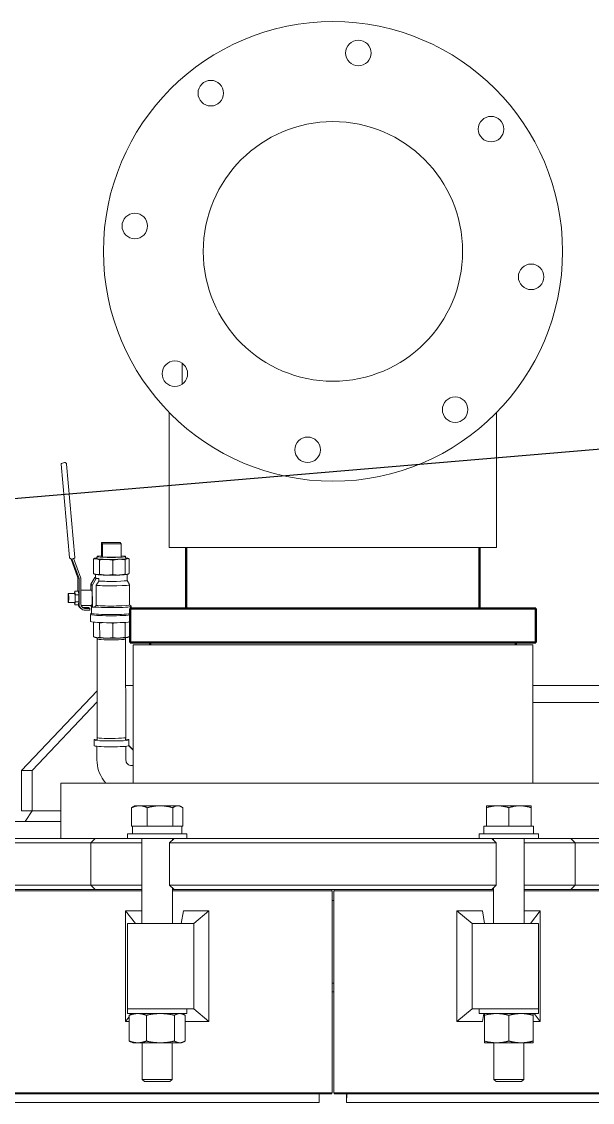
# Model space of a CAD drawing. Header units: inches. Extents: x 20 to 536, y 8 to 344.
# Drawn here: x 251.21 to 268, y 136.7 to 168.45 of the extents above; entities that cross this region are included whole.
import ezdxf

# ---------------------------------------------------------------- set-up
doc = ezdxf.new("R2010")
doc.units = ezdxf.units.IN
doc.header["$LTSCALE"] = 16
doc.header["$MEASUREMENT"] = 0
doc.layers.add('Symbol (ANSI)', color=7, linetype='Continuous', lineweight=25)
doc.layers.add('Visible (ANSI)', color=7, linetype='Continuous', lineweight=50)
doc.styles.add('MEMCOR Medium', font='arial.ttf')
doc.dimstyles.new('Default (ANSI)$7', dxfattribs={"dimscale": 16, "dimtxt": 0.15, "dimasz": 0.098425, "dimexe": 0.125, "dimexo": 0.0625, "dimgap": 0.031496, "dimtad": 0, "dimtih": 1, "dimtoh": 1, "dimdec": 4, "dimrnd": 1e-08, "dimzin": 3, "dimdsep": 46, "dimlunit": 5, "dimtxsty": 'MEMCOR Medium', "dimcen": 0.09, "dimdle": 0.393701, "dimclrd": 256, "dimclre": 256, "dimclrt": 256, "dimadec": 0, "dimazin": 1, "dimtfac": 0.8, "dimtofl": 0, "dimtmove": 0, "dimatfit": 3, "dimfxl": 1, "dimfrac": 1, "dimtolj": 1, "dimtzin": 4, "dimlwd": -1, "dimlwe": -1, "dimarcsym": 0})

msp = doc.modelspace()

# ---------------------------------------------------------------- linework, layer by layer
at = {"layer": 'Visible (ANSI)', "linetype": 'Continuous', "lineweight": 18}
for p, q in [((255.93064, 158.41438), (255.93064, 157.79432)), ((255.55564, 152.99704), (255.55564, 156.96393)), ((265.18064, 152.99704), (265.18064, 156.96393)), ((252.37599, 155.44713), (252.61706, 152.70757)), ((252.47116, 155.49874), (252.38955, 155.46854)), ((252.4915, 155.49542), (252.5293, 155.46497)), ((252.537, 155.45054), (252.77807, 152.71098)), ((253.56342, 153.14514), (254.11408, 153.14697)), ((253.58721, 153.10998), (253.56342, 153.14514)), ((253.56342, 153.14514), (253.56363, 152.75225)), ((254.13787, 153.11181), (253.58721, 153.10998)), ((253.58721, 153.10998), (253.58742, 152.71708)), ((254.11408, 153.14697), (254.13787, 153.11181)), ((254.13787, 153.11181), (254.13809, 152.71891)), ((253.43393, 152.68129), (253.43221, 152.73529)), ((253.58742, 152.71708), (253.56363, 152.75225)), ((254.13809, 152.71891), (253.58742, 152.71708)), ((254.26785, 152.68176), (254.26951, 152.73576)), ((255.55564, 152.99704), (265.18064, 152.99704)), ((252.66256, 152.66269), (252.62476, 152.69314)), ((252.66833, 152.6594), (252.86764, 152.11315)), ((252.76452, 152.68957), (252.68291, 152.65937)), ((252.90338, 152.08436), (252.6923, 152.66284)), ((252.74318, 152.68167), (252.95752, 152.09422)), ((253.32219, 152.65982), (253.32243, 152.23434)), ((253.36553, 152.6856), (253.35792, 152.68209)), ((253.50667, 152.63683), (253.50691, 152.21135)), ((253.8928, 152.62904), (253.89304, 152.20356)), ((254.25439, 152.64103), (254.25462, 152.21555)), ((254.33625, 152.68614), (254.36466, 152.67307)), ((254.37962, 152.66576), (254.37986, 152.24028)), ((252.90338, 152.08436), (252.86764, 152.11315)), ((252.86764, 152.11315), (252.86786, 151.71893)), ((252.9038, 151.33398), (252.90338, 152.08436)), ((252.95752, 152.09422), (252.95785, 151.50443)), ((253.36662, 152.12268), (253.25072, 151.92088)), ((253.29182, 151.88777), (253.40772, 152.08958)), ((253.36579, 152.21396), (253.33739, 152.22703)), ((253.38571, 152.12279), (253.36662, 152.12268)), ((253.36662, 152.12268), (253.38717, 152.10613)), ((253.38571, 152.10848), (253.38566, 152.20849)), ((253.38717, 152.10613), (253.40772, 152.08958)), ((253.40772, 152.08958), (253.48693, 152.09002)), ((253.48693, 152.09002), (253.48698, 152.01459)), ((254.31676, 152.03356), (254.31666, 152.20901)), ((254.33652, 152.2145), (254.34413, 152.21801)), ((253.25072, 151.92088), (253.25082, 151.74678)), ((253.25072, 151.92088), (253.29182, 151.88777)), ((253.29217, 151.25172), (253.29182, 151.88777)), ((253.40215, 151.88839), (253.40248, 151.29589)), ((254.31676, 152.03411), (254.38919, 151.90915)), ((254.38989, 151.31538), (254.38956, 151.90788)), ((252.58727, 151.64735), (252.7768, 151.64841)), ((252.76667, 151.64835), (252.77742, 151.71842)), ((252.77742, 151.71842), (252.88572, 151.71903)), ((252.77742, 151.71842), (252.79122, 151.60709)), ((252.79122, 151.60709), (252.89952, 151.6077)), ((252.79122, 151.60709), (252.79133, 151.40659)), ((252.88572, 151.71903), (252.89952, 151.6077)), ((252.89952, 151.6077), (252.89964, 151.4072)), ((252.95772, 151.74513), (253.27021, 151.74688)), ((252.95785, 151.50443), (252.95795, 151.33428)), ((252.58873, 151.38635), (252.77826, 151.38742)), ((252.77764, 151.31741), (252.76897, 151.38736)), ((252.79133, 151.40659), (252.77764, 151.31741)), ((252.77764, 151.31741), (252.88854, 151.31803)), ((252.79133, 151.40659), (252.89964, 151.4072)), ((252.89964, 151.4072), (252.89009, 151.34502)), ((252.93433, 151.22412), (252.97006, 151.19534)), ((252.96509, 151.29276), (253.27275, 151.29449)), ((253.17902, 151.23977), (253.04689, 151.23902)), ((253.08263, 151.21024), (253.21475, 151.21098)), ((253.21478, 151.15677), (253.08266, 151.15602)), ((253.21475, 151.21098), (253.17902, 151.23977)), ((253.21475, 151.21098), (253.21478, 151.15677)), ((253.25107, 151.29437), (253.25108, 151.28483)), ((253.27162, 151.26827), (253.25108, 151.28483)), ((253.26992, 151.06541), (253.26981, 151.26974)), ((253.29217, 151.25172), (253.27162, 151.26827)), ((253.35336, 151.25206), (253.29217, 151.25172)), ((254.38989, 151.31649), (254.43236, 151.27424)), ((254.43359, 151.20704), (254.43356, 151.27186)), ((253.23943, 150.82903), (253.23931, 151.03483)), ((253.26992, 151.0666), (253.24057, 151.03733)), ((253.32346, 150.38213), (253.32322, 150.80761)), ((254.38089, 150.38807), (254.38066, 150.80991)), ((253.50794, 150.35914), (253.5077, 150.78462)), ((253.89407, 150.35135), (253.89383, 150.77683)), ((254.25566, 150.36334), (254.25542, 150.78882)), ((253.36683, 150.36175), (253.33842, 150.37482)), ((253.43472, 150.3497), (253.43357, 150.31214)), ((253.43357, 150.31208), (253.43518, 147.41722)), ((254.26967, 150.35016), (254.27087, 150.3126)), ((254.27087, 150.31255), (254.27249, 147.41769)), ((254.33755, 150.36229), (254.34516, 150.3658)), ((266.24314, 150.13829), (254.49314, 150.13829)), ((254.49314, 146.07579), (254.49314, 150.13829)), ((266.24314, 146.07579), (266.24314, 150.13829)), ((254.49314, 148.95079), (254.27163, 148.95079)), ((272.22295, 148.95079), (266.24314, 148.95079)), ((253.43442, 148.78766), (251.21192, 146.45079)), ((251.52094, 146.45079), (253.4346, 148.46294)), ((270.84576, 148.45079), (266.24314, 148.45079)), ((253.34137, 147.17868), (253.34127, 147.3492)), ((253.43735, 147.3492), (253.43518, 147.41717)), ((254.27039, 147.34966), (254.27248, 147.41763)), ((254.36657, 147.17927), (254.36647, 147.34977)), ((253.42704, 146.7599), (253.42681, 147.16063)), ((254.27919, 146.75762), (254.27896, 147.16089)), ((254.36469, 147.17645), (254.36469, 147.17796)), ((254.36469, 147.17796), (254.49314, 147.04984)), ((254.49314, 147.05555), (254.36656, 147.1818)), ((251.21192, 146.45079), (251.52094, 146.45079)), ((251.21192, 145.26329), (251.21192, 146.45079)), ((251.52094, 146.45079), (251.52094, 145.26329)), ((254.49314, 146.59276), (254.44448, 146.59276)), ((268.36814, 146.07579), (252.36814, 146.07579)), ((252.36814, 144.45079), (252.36814, 146.07579)), ((254.54201, 145.41442), (254.48796, 145.38322)), ((254.67757, 145.41442), (254.54201, 145.41442)), ((255.28363, 145.41442), (254.67757, 145.41442)), ((255.80407, 145.41442), (255.28363, 145.41442)), ((255.85401, 145.41442), (255.80407, 145.41442)), ((255.85401, 145.41442), (255.90806, 145.38322)), ((265.21027, 145.41442), (264.88227, 145.41442)), ((265.86627, 145.41442), (265.21027, 145.41442)), ((266.19427, 145.41442), (265.86627, 145.41442)), ((251.52094, 145.26329), (251.21192, 145.26329)), ((251.52094, 145.26329), (251.3203, 144.95079)), ((252.36814, 145.26329), (251.52094, 145.26329)), ((254.44701, 144.81042), (254.44701, 145.35583)), ((254.90813, 144.81042), (254.90813, 145.35583)), ((255.65914, 144.81042), (255.65914, 145.35583)), ((255.94901, 144.81042), (255.94901, 145.35583)), ((264.88227, 144.81042), (264.88227, 145.35583)), ((265.53827, 144.81042), (265.53827, 145.35583)), ((266.19427, 144.81042), (266.19427, 145.35583)), ((252.36814, 144.95079), (248.80442, 144.95079)), ((254.67757, 144.81042), (254.44701, 144.81042)), ((254.46851, 144.81042), (255.92751, 144.81042)), ((254.46851, 144.59142), (254.46851, 144.81042)), ((254.54201, 144.81042), (254.54201, 144.81042)), ((254.90813, 144.81042), (254.67757, 144.81042)), ((255.28363, 144.81042), (254.90813, 144.81042)), ((255.65914, 144.81042), (255.28363, 144.81042)), ((255.80407, 144.81042), (255.65914, 144.81042)), ((255.94901, 144.81042), (255.80407, 144.81042)), ((255.85401, 144.81042), (255.85401, 144.81042)), ((255.92751, 144.59142), (255.92751, 144.81042)), ((264.80877, 144.81042), (266.26777, 144.81042)), ((264.80877, 144.59142), (264.80877, 144.81042)), ((265.21027, 144.81042), (264.88227, 144.81042)), ((264.88227, 144.81042), (264.88227, 144.81042)), ((265.53827, 144.81042), (265.21027, 144.81042)), ((265.86627, 144.81042), (265.53827, 144.81042)), ((266.19427, 144.81042), (265.86627, 144.81042)), ((266.19427, 144.81042), (266.19427, 144.81042)), ((266.26777, 144.59142), (266.26777, 144.81042)), ((248.64499, 144.45079), (253.14823, 144.45079)), ((253.3775, 144.45079), (253.14823, 144.45079)), ((253.3775, 144.45079), (253.2475, 144.32079)), ((253.3775, 144.45079), (254.04553, 144.45079)), ((254.04553, 144.45079), (254.31804, 144.45079)), ((254.31804, 144.45079), (254.4616, 144.45079)), ((256.07301, 144.59142), (254.32301, 144.59142)), ((254.32301, 144.45079), (254.32301, 144.59142)), ((254.4616, 144.45079), (255.69588, 144.45079)), ((254.75051, 144.45079), (254.75051, 141.95079)), ((255.69588, 144.45079), (255.56588, 144.32079)), ((255.64551, 144.45079), (255.64551, 144.40042)), ((255.69588, 144.45079), (255.79573, 144.45079)), ((255.79573, 144.45079), (256.07183, 144.45079)), ((256.07183, 144.45079), (257.06235, 144.45079)), ((256.07301, 144.45079), (256.07301, 144.59142)), ((257.25137, 144.45079), (257.06235, 144.45079)), ((257.931, 144.45079), (257.25137, 144.45079)), ((257.931, 144.45079), (262.80528, 144.45079)), ((263.48491, 144.45079), (262.80528, 144.45079)), ((263.67393, 144.45079), (263.48491, 144.45079)), ((263.67393, 144.45079), (264.66445, 144.45079)), ((266.41327, 144.59142), (264.66327, 144.59142)), ((264.66327, 144.45079), (264.66327, 144.59142)), ((264.66445, 144.45079), (264.94055, 144.45079)), ((264.94055, 144.45079), (265.0404, 144.45079)), ((265.0404, 144.45079), (265.1704, 144.32079)), ((265.0404, 144.45079), (266.27468, 144.45079)), ((265.09077, 144.45079), (265.09077, 144.40042)), ((265.98577, 144.45079), (265.98577, 141.95079)), ((266.27468, 144.45079), (266.41824, 144.45079)), ((266.41327, 144.45079), (266.41327, 144.59142)), ((266.41824, 144.45079), (266.69075, 144.45079)), ((266.69075, 144.45079), (267.35878, 144.45079)), ((267.58805, 144.45079), (267.35878, 144.45079)), ((267.35878, 144.45079), (267.48878, 144.32079)), ((267.58805, 144.45079), (272.09129, 144.45079)), ((253.11049, 144.32079), (248.58371, 144.32079)), ((253.11049, 144.32079), (253.2475, 144.32079)), ((254.01535, 144.32079), (253.2475, 144.32079)), ((253.2475, 144.32079), (253.2475, 143.08079)), ((254.28917, 144.32079), (254.01535, 144.32079)), ((254.5899, 144.32079), (254.28917, 144.32079)), ((254.5899, 144.32079), (254.75051, 144.32079)), ((255.77391, 144.32079), (255.56588, 144.32079)), ((255.56588, 144.32079), (255.56588, 143.08079)), ((256.05132, 144.32079), (255.77391, 144.32079)), ((257.18986, 144.32079), (256.05132, 144.32079)), ((257.18986, 144.32079), (257.37887, 144.32079)), ((257.37887, 144.32079), (257.91826, 144.32079)), ((262.81802, 144.32079), (257.91826, 144.32079)), ((262.81802, 144.32079), (263.35741, 144.32079)), ((263.35741, 144.32079), (263.54643, 144.32079)), ((264.68496, 144.32079), (263.54643, 144.32079)), ((264.96237, 144.32079), (264.68496, 144.32079)), ((265.1704, 144.32079), (264.96237, 144.32079)), ((265.1704, 144.32079), (265.1704, 143.08079)), ((265.98577, 144.32079), (266.14638, 144.32079)), ((266.44712, 144.32079), (266.14638, 144.32079)), ((266.72093, 144.32079), (266.44712, 144.32079)), ((267.48878, 144.32079), (266.72093, 144.32079)), ((267.48878, 144.32079), (267.62579, 144.32079)), ((267.48878, 144.32079), (267.48878, 143.08079)), ((272.15257, 144.32079), (267.62579, 144.32079)), ((254.75051, 142.91954), (246.09235, 142.91954)), ((248.30175, 142.95079), (253.3775, 142.95079)), ((248.58371, 143.08079), (253.11049, 143.08079)), ((253.2475, 143.08079), (253.11049, 143.08079)), ((253.2475, 143.08079), (254.01535, 143.08079)), ((253.3775, 142.95079), (253.2475, 143.08079)), ((254.04553, 142.95079), (253.3775, 142.95079)), ((254.01535, 143.08079), (254.28917, 143.08079)), ((254.31804, 142.95079), (254.04553, 142.95079)), ((254.28917, 143.08079), (254.5899, 143.08079)), ((254.4624, 142.95079), (254.31804, 142.95079)), ((254.4624, 142.95079), (254.75051, 142.95079)), ((254.75051, 143.08079), (254.5899, 143.08079)), ((255.56588, 143.08079), (255.77391, 143.08079)), ((255.69588, 142.95079), (255.56588, 143.08079)), ((255.64551, 143.00116), (255.64551, 141.95079)), ((255.64551, 142.95079), (255.69588, 142.95079)), ((260.34632, 142.91954), (255.64551, 142.91954)), ((255.79573, 142.95079), (255.69588, 142.95079)), ((255.77391, 143.08079), (256.05132, 143.08079)), ((256.07183, 142.95079), (255.79573, 142.95079)), ((256.05132, 143.08079), (257.18986, 143.08079)), ((257.06235, 142.95079), (256.07183, 142.95079)), ((257.06235, 142.95079), (257.25137, 142.95079)), ((257.37887, 143.08079), (257.18986, 143.08079)), ((257.25137, 142.95079), (257.58607, 142.95079)), ((257.91826, 143.08079), (257.37887, 143.08079)), ((257.58607, 142.95079), (260.32192, 142.95079)), ((257.91826, 143.08079), (262.81802, 143.08079)), ((260.41436, 142.95079), (260.32192, 142.95079)), ((260.34632, 136.98204), (260.34632, 142.91954)), ((265.09077, 142.91954), (260.38996, 142.91954)), ((260.38996, 142.91954), (260.38996, 136.98204)), ((260.41436, 142.95079), (263.15021, 142.95079)), ((263.35741, 143.08079), (262.81802, 143.08079)), ((263.15021, 142.95079), (263.48491, 142.95079)), ((263.54643, 143.08079), (263.35741, 143.08079)), ((263.48491, 142.95079), (263.67393, 142.95079)), ((263.54643, 143.08079), (264.68496, 143.08079)), ((264.66445, 142.95079), (263.67393, 142.95079)), ((264.94055, 142.95079), (264.66445, 142.95079)), ((264.68496, 143.08079), (264.96237, 143.08079)), ((265.0404, 142.95079), (264.94055, 142.95079)), ((264.96237, 143.08079), (265.1704, 143.08079)), ((265.0404, 142.95079), (265.1704, 143.08079)), ((265.0404, 142.95079), (265.09077, 142.95079)), ((265.09077, 143.00116), (265.09077, 141.95079)), ((266.14638, 143.08079), (265.98577, 143.08079)), ((265.98577, 142.95079), (266.27389, 142.95079)), ((274.64393, 142.91954), (265.98577, 142.91954)), ((266.14638, 143.08079), (266.44712, 143.08079)), ((266.41824, 142.95079), (266.27389, 142.95079)), ((266.69075, 142.95079), (266.41824, 142.95079)), ((266.44712, 143.08079), (266.72093, 143.08079)), ((267.35878, 142.95079), (266.69075, 142.95079)), ((266.72093, 143.08079), (267.48878, 143.08079)), ((267.35878, 142.95079), (267.48878, 143.08079)), ((267.35878, 142.95079), (272.43453, 142.95079)), ((267.62579, 143.08079), (267.48878, 143.08079)), ((267.62579, 143.08079), (272.15257, 143.08079)), ((260.34632, 142.63579), (260.38996, 142.63579)), ((254.27091, 142.32564), (254.27091, 139.07595)), ((254.27091, 142.32564), (254.75051, 142.32564)), ((254.27091, 142.32564), (254.56227, 141.95079)), ((255.97474, 142.32564), (255.90886, 141.95079)), ((255.97474, 142.32564), (256.72257, 142.32564)), ((256.72257, 142.32564), (256.27864, 141.95079)), ((256.72257, 139.07595), (256.72257, 142.32564)), ((264.01371, 142.32564), (264.01371, 139.07595)), ((264.01371, 142.32564), (264.76154, 142.32564)), ((264.01371, 142.32564), (264.45764, 141.95079)), ((264.76154, 142.32564), (264.82742, 141.95079)), ((265.98577, 142.32564), (266.46537, 142.32564)), ((266.46537, 142.32564), (266.17401, 141.95079)), ((266.46537, 139.07595), (266.46537, 142.32564)), ((254.32301, 141.95079), (256.0562, 141.95079)), ((254.32301, 139.45079), (254.32301, 141.95079)), ((256.0562, 141.95079), (256.27864, 141.95079)), ((256.27864, 139.45079), (256.27864, 141.95079)), ((264.68009, 141.95079), (264.45764, 141.95079)), ((264.45764, 141.95079), (264.45764, 139.45079)), ((264.68009, 141.95079), (266.41327, 141.95079)), ((266.41327, 139.45079), (266.41327, 141.95079)), ((260.34632, 140.20079), (260.38996, 140.20079)), ((260.38996, 139.95079), (260.34632, 139.95079)), ((256.0562, 139.45079), (254.32301, 139.45079)), ((256.0562, 139.45079), (254.32301, 139.45079)), ((254.32301, 139.45079), (254.32301, 139.31017)), ((256.27864, 139.45079), (256.0562, 139.45079)), ((256.07301, 139.45079), (256.07301, 139.31017)), ((256.72257, 139.07595), (256.27864, 139.45079)), ((264.01371, 139.07595), (264.45764, 139.45079)), ((264.45764, 139.45079), (264.68009, 139.45079)), ((264.66327, 139.45079), (264.66327, 139.31017)), ((266.41327, 139.45079), (264.68009, 139.45079)), ((266.41327, 139.45079), (264.68009, 139.45079)), ((266.41327, 139.45079), (266.41327, 139.31017)), ((254.27091, 139.07595), (254.37488, 139.20971)), ((254.37488, 139.07595), (254.27091, 139.07595)), ((254.32301, 139.31017), (256.07301, 139.31017)), ((254.37488, 138.50303), (254.37488, 139.2583)), ((254.47901, 139.31017), (254.41977, 139.28254)), ((254.43816, 139.29112), (254.45296, 139.31017)), ((254.88029, 138.50303), (254.88029, 139.2583)), ((255.70342, 138.50303), (255.70342, 139.2583)), ((255.91701, 139.31017), (255.97625, 139.28254)), ((255.93506, 139.30175), (255.93358, 139.31017)), ((256.02114, 138.50303), (256.02114, 139.2583)), ((256.72257, 139.07595), (256.02114, 139.07595)), ((264.76154, 139.07595), (264.01371, 139.07595)), ((264.66327, 139.31017), (266.41327, 139.31017)), ((264.76154, 139.07595), (264.8027, 139.31017)), ((264.81927, 138.50303), (264.81927, 139.2583)), ((265.53827, 138.50303), (265.53827, 139.2583)), ((266.25727, 138.50303), (266.25727, 139.2583)), ((266.46537, 139.07595), (266.25727, 139.07595)), ((266.46537, 139.07595), (266.28332, 139.31017)), ((254.47901, 138.45117), (254.41977, 138.47879)), ((254.47901, 138.45117), (254.62759, 138.45117)), ((254.62759, 138.45117), (255.29186, 138.45117)), ((254.76051, 138.45117), (254.76051, 137.37653)), ((255.29186, 138.45117), (255.86228, 138.45117)), ((255.63551, 138.45117), (255.63551, 137.37653)), ((255.86228, 138.45117), (255.91701, 138.45117)), ((255.91701, 138.45117), (255.97625, 138.47879)), ((264.81927, 138.45117), (265.17877, 138.45117)), ((265.10077, 138.45117), (265.10077, 137.37653)), ((265.17877, 138.45117), (265.89777, 138.45117)), ((265.89777, 138.45117), (266.25727, 138.45117)), ((265.97577, 138.45117), (265.97577, 137.37653)), ((254.76051, 137.37653), (255.63551, 137.37653)), ((254.82867, 137.31042), (254.76051, 137.37653)), ((255.56735, 137.31042), (254.82867, 137.31042)), ((255.56735, 137.31042), (255.63551, 137.37653)), ((265.10077, 137.37653), (265.97577, 137.37653)), ((265.16893, 137.31042), (265.10077, 137.37653)), ((265.90761, 137.31042), (265.16893, 137.31042)), ((265.90761, 137.31042), (265.97577, 137.37653)), ((235.36692, 136.98204), (260.34632, 136.98204)), ((260.32192, 136.95079), (235.39817, 136.95079)), ((259.96621, 136.70079), (259.96206, 136.95079)), ((259.96621, 136.95079), (259.96621, 136.70079)), ((260.38996, 136.98204), (285.36936, 136.98204)), ((285.33811, 136.95079), (260.41436, 136.95079)), ((260.77422, 136.95079), (260.77007, 136.70079)), ((260.77007, 136.70079), (260.77007, 136.95079)), ((259.96621, 136.70079), (236.11843, 136.70079)), ((284.61785, 136.70079), (260.77007, 136.70079))]:
    msp.add_line(p, q, dxfattribs=at)
at = {"layer": 'Visible (ANSI)'}
for p, q in [((256.05564, 152.99704), (256.05564, 151.20704)), ((264.68064, 152.99704), (264.68064, 151.20704)), ((266.33614, 151.20704), (254.40014, 151.20704)), ((254.40014, 150.20704), (254.40014, 151.20704)), ((266.33614, 150.20704), (266.33614, 151.20704)), ((266.33614, 150.20704), (254.40014, 150.20704)), ((254.99314, 150.13829), (254.99314, 150.20704)), ((265.74314, 150.13829), (265.74314, 150.20704))]:
    msp.add_line(p, q, dxfattribs=at)
at = {"layer": 'Visible (ANSI)', "linetype": 'Continuous', "lineweight": 18}
for centre, radius in [((260.36814, 161.69704), 6.75), ((261.11469, 167.52442), 0.375), ((256.77545, 166.34551), 0.375), ((260.36814, 161.69704), 3.8125), ((265.0166, 165.28973), 0.375), ((254.54077, 162.44359), 0.375), ((266.19552, 160.9505), 0.375), ((255.71968, 158.10435), 0.375), ((263.96083, 157.04858), 0.375), ((259.6216, 155.86967), 0.375)]:
    msp.add_circle(centre, radius, dxfattribs=at)
for centre, start, end in [((252.39679, 155.44896), 110.307422, 185.028822), ((252.4784, 155.47916), 51.145173, 110.307422), ((252.5162, 155.44871), 5.028822, 51.145173), ((252.63786, 152.7094), 185.028822, 231.145173), ((252.75727, 152.70915), 290.307422, 5.028822), ((252.67566, 152.67895), 231.145173, 290.307422)]:
    msp.add_arc(centre, 0.02088, start, end, dxfattribs=at)
for centre, major_axis, ratio, start_param, end_param in [((253.85086, 152.73558), (-0.41865, -0.00023), 0.06387742, 5.46844588, 10.23951739), ((253.85089, 152.68158), (-0.49, -0.00027), 0.06387742, 5.96952264, 6.7549208), ((253.85089, 152.68158), (-0.49, -0.00027), 0.06387742, 5.73216164, 5.96952264), ((253.85089, 152.68158), (0.49, 0.00027), 0.06387742, 3.61332815, 4.39872631), ((253.85089, 152.68158), (0.49, 0.00027), 0.06387742, 4.39872631, 5.18412448), ((253.85089, 152.68158), (0.49, 0.00027), 0.06387742, 5.18412448, 5.96952264), ((253.85089, 152.68158), (-0.49, -0.00027), 0.06387742, 3.61332815, 3.69261632), ((253.85089, 152.68158), (0.49, 0.00027), 0.06387742, 5.96952264, 6.7549208), ((253.85115, 152.21853), (-0.49, -0.00027), 0.06387742, 0.13770067, 0.4717355), ((253.85121, 152.10874), (-0.4655, -0.00026), 0.06387742, 0, 0.07903641), ((253.85121, 152.10874), (-0.4655, -0.00026), 0.06387742, 0.07903641, 0.67199679), ((253.85115, 152.21853), (-0.49, -0.00027), 0.06387742, 0.4717355, 1.25713366), ((253.85115, 152.21853), (-0.49, -0.00027), 0.06387742, 1.25713366, 2.04253182), ((253.85115, 152.21853), (0.49, 0.00027), 0.06387742, 5.18412448, 5.96952264), ((253.85115, 152.21853), (0.49, 0.00027), 0.06387742, 5.96952264, 6.14548464), ((253.85133, 151.90758), (0.53823, 0.0003), 0.06387742, 3.72505216, 6.32014884), ((253.85126, 152.0333), (0.4655, 0.00026), 0.06387742, 3.81358944, 6.28318531), ((252.77753, 151.51791), (-0.00073, 0.1305), 0.07879291, 3.14159265, 6.28318531), ((253.27148, 151.52069), (0.00127, -0.2262), 0.07879291, 0, 3.14159265), ((253.04682, 151.36377), (-0.1125, -0.13964), 0.99484238, 5.64694304, 6.28318531), ((253.06885, 151.34602), (-0.16909, -0.0761), 0.82691528, 5.79105754, 5.96150949), ((253.08256, 151.33498), (-0.1125, -0.13964), 0.99484238, 5.39362044, 6.96441677), ((253.08256, 151.33498), (-0.07842, -0.09734), 0.99484238, 5.39362044, 6.96441677), ((253.04682, 151.36377), (-0.07842, -0.09734), 0.99484238, 0.1855679, 0.68123146), ((253.85168, 151.27153), (0.58187, 0.00033), 0.06387742, 3.68409912, 6.34723724), ((253.85166, 151.31508), (0.53823, 0.0003), 0.06387742, 3.72505216, 6.28318531), ((253.85181, 151.03517), (-0.6125, -0.00034), 0.06387742, 6.21913337, 8.96288991), ((253.85193, 150.82937), (-0.6125, -0.00034), 0.06387742, 0, 2.67928359), ((253.8518, 151.06573), (-0.58187, -0.00033), 0.06387742, 0, 2.80042104), ((253.85219, 150.36632), (-0.49, -0.00027), 0.06387742, 0.13770067, 0.4717355), ((253.85219, 150.36632), (-0.49, -0.00027), 0.06387742, 0.4717355, 1.25713366), ((253.85222, 150.31232), (0.41865, 0.00023), 0.06387742, 3.1395924, 6.28518556), ((253.85219, 150.36632), (-0.49, -0.00027), 0.06387742, 1.25713366, 2.04253182), ((253.85219, 150.36632), (0.49, 0.00027), 0.06387742, 5.18412448, 5.96952264), ((253.85219, 150.36632), (0.49, 0.00027), 0.06387742, 5.96952264, 6.14548464), ((253.85387, 147.34948), (-0.5126, -0.00029), 0.06387742, 5.6629406, 10.04502267), ((253.85383, 147.41745), (0.41865, 0.00023), 0.06387742, 3.14159265, 6.28318531), ((253.85397, 147.17897), (-0.5126, -0.00029), 0.06387742, 0, 3.05596752), ((253.85368, 147.69052), (-0.51255, 0.51226), 0.03632964, 3.09230146, 3.1779266), ((254.44439, 146.75762), (-0.16369, 0.02232), 0.9979196, 0.13577327, 1.7065696)]:
    msp.add_ellipse(centre, major_axis=major_axis, ratio=ratio, start_param=start_param, end_param=end_param, dxfattribs=at)
msp.add_ellipse((252.588, 151.51685), major_axis=(-0.00073, 0.1305), ratio=0.07879291, dxfattribs=at)
for points, weights in [([(253.32219, 152.65982), (253.34062, 152.6741), (253.35792, 152.68209)], [1.07162109099, 1.06288726491, 1.04083918758]), ([(253.41442, 152.66711), (253.37012, 152.67263), (253.32219, 152.65982)], [1, 1.0562990584, 1.07162109099]), ([(253.50667, 152.63683), (253.45871, 152.66159), (253.41442, 152.66711)], [1.07162109099, 1.0562990584, 1]), ([(253.69972, 152.65172), (253.60701, 152.65359), (253.50667, 152.63683)], [1, 1.0562990584, 1.07162109099]), ([(253.8928, 152.62904), (253.79244, 152.64985), (253.69972, 152.65172)], [1.07162109099, 1.0562990584, 1]), ([(254.07358, 152.65382), (253.98676, 152.65094), (253.8928, 152.62904)], [1, 1.0562990584, 1.07162109099]), ([(254.25439, 152.64103), (254.1604, 152.6567), (254.07358, 152.65382)], [1.07162109099, 1.0562990584, 1]), ([(254.31699, 152.67218), (254.28692, 152.66624), (254.25439, 152.64103)], [1, 1.0562990584, 1.07162109099]), ([(254.37962, 152.66576), (254.34706, 152.67812), (254.31699, 152.67218)], [1.07162109099, 1.0562990584, 1]), ([(254.36466, 152.67307), (254.37205, 152.66967), (254.37962, 152.66576)], [1.06568373462, 1.06917471689, 1.07162109099]), ([(253.32243, 152.23434), (253.37038, 152.20958), (253.41468, 152.20406)], [1.07162109099, 1.0562990584, 1]), ([(253.41468, 152.20406), (253.45897, 152.19854), (253.50691, 152.21135)], [1, 1.0562990584, 1.07162109099]), ([(253.50691, 152.21135), (253.60727, 152.19054), (253.69998, 152.18867)], [1.07162109099, 1.0562990584, 1]), ([(253.69998, 152.18867), (253.79269, 152.1868), (253.89304, 152.20356)], [1, 1.0562990584, 1.07162109099]), ([(253.89304, 152.20356), (253.98702, 152.18789), (254.07384, 152.19077)], [1.07162109099, 1.0562990584, 1]), ([(254.07384, 152.19077), (254.16066, 152.19365), (254.25462, 152.21555)], [1, 1.0562990584, 1.07162109099]), ([(254.25462, 152.21555), (254.28718, 152.20319), (254.31725, 152.20913)], [1.07162109099, 1.0562990584, 1]), ([(254.31725, 152.20913), (254.34732, 152.21507), (254.37986, 152.24028)], [1, 1.0562990584, 1.07162109099]), ([(253.48698, 152.01459), (253.44763, 151.95775), (253.40215, 151.88839)], [1, 1.00361912604, 1]), ([(253.40248, 151.29589), (253.37888, 151.27507), (253.35336, 151.25206)], [1.00000480453, 1.0009720909, 1]), ([(253.32322, 150.80761), (253.3242, 150.80837), (253.32518, 150.80911)], [1.05740736242, 1.05716060999, 1.05687603105]), ([(253.3279, 150.80882), (253.32557, 150.80824), (253.32322, 150.80761)], [1.05650422017, 1.05700586492, 1.05740736242]), ([(253.5077, 150.78462), (253.49271, 150.79236), (253.47831, 150.79816)], [1.05740736242, 1.05484929998, 1.04822590857]), ([(254.25542, 150.78882), (254.22436, 150.794), (254.1946, 150.79713)], [1.05740736242, 1.05470433012, 1.04746213374]), ([(254.27303, 150.80119), (254.26438, 150.79576), (254.25542, 150.78882)], [1.04974165739, 1.05515307424, 1.05740736242]), ([(253.57809, 150.79422), (253.5437, 150.79063), (253.5077, 150.78462)], [1.04619416051, 1.05447386294, 1.05740736242]), ([(253.89383, 150.77683), (253.85407, 150.78508), (253.81623, 150.79029)], [1.05740736242, 1.05416875594, 1.04441401894]), ([(253.96556, 150.79099), (253.93057, 150.78539), (253.89383, 150.77683)], [1.04466695344, 1.05421092691, 1.05740736242]), ([(253.32346, 150.38213), (253.37142, 150.35737), (253.41571, 150.35185)], [1.05740736242, 1.04927042368, 1]), ([(253.41571, 150.35185), (253.46001, 150.34633), (253.50794, 150.35914)], [1, 1.04927042368, 1.05740736242]), ([(253.50794, 150.35914), (253.6083, 150.33833), (253.70102, 150.33646)], [1.05740736242, 1.04927042368, 1]), ([(253.70102, 150.33646), (253.79373, 150.33459), (253.89407, 150.35135)], [1, 1.04927042368, 1.05740736242]), ([(253.89407, 150.35135), (253.98805, 150.33568), (254.07487, 150.33856)], [1.05740736242, 1.04927042368, 1]), ([(254.07487, 150.33856), (254.16169, 150.34144), (254.25566, 150.36334)], [1, 1.04927042368, 1.05740736242]), ([(254.25566, 150.36334), (254.28822, 150.35098), (254.31829, 150.35692)], [1.05740736242, 1.04927042368, 1]), ([(254.31829, 150.35692), (254.34835, 150.36286), (254.38089, 150.38807)], [1, 1.04927042368, 1.05740736242]), ([(254.67757, 145.41442), (254.57056, 145.41442), (254.44701, 145.35583)], [1, 1.0379548493, 1]), ([(254.90813, 145.35583), (254.78457, 145.41442), (254.67757, 145.41442)], [1, 1.0379548493, 1]), ([(255.28363, 145.41442), (255.10936, 145.41442), (254.90813, 145.35583)], [1, 1.0379548493, 1]), ([(255.65914, 145.35583), (255.45791, 145.41442), (255.28363, 145.41442)], [1, 1.0379548493, 1]), ([(255.80407, 145.41442), (255.73681, 145.41442), (255.65914, 145.35583)], [1, 1.0379548493, 1]), ([(255.94901, 145.35583), (255.87134, 145.41442), (255.80407, 145.41442)], [1, 1.0379548493, 1]), ([(264.88227, 145.35583), (264.88227, 145.41442), (264.88227, 145.41442)], [1, 1.0379548493, 1]), ([(265.21027, 145.41442), (265.05805, 145.41442), (264.88227, 145.35583)], [1, 1.0379548493, 1]), ([(265.53827, 145.35583), (265.3625, 145.41442), (265.21027, 145.41442)], [1, 1.0379548493, 1]), ([(265.86627, 145.41442), (265.71405, 145.41442), (265.53827, 145.35583)], [1, 1.0379548493, 1]), ([(266.19427, 145.35583), (266.0185, 145.41442), (265.86627, 145.41442)], [1, 1.0379548493, 1]), ([(266.19427, 145.41442), (266.19427, 145.41442), (266.19427, 145.35583)], [1, 1.0379548493, 1]), ([(254.44701, 145.35583), (254.46814, 145.37178), (254.48796, 145.38322)], [1, 1.01005189042, 1.01477953359]), ([(254.62759, 139.31017), (254.51031, 139.31017), (254.37488, 139.2583)], [1, 1.0379548493, 1]), ([(254.37488, 139.2583), (254.39805, 139.27242), (254.41977, 139.28254)], [1, 1.01005189042, 1.01477953359]), ([(254.88029, 139.2583), (254.74487, 139.31017), (254.62759, 139.31017)], [1, 1.0379548493, 1]), ([(255.29186, 139.31017), (255.10085, 139.31017), (254.88029, 139.2583)], [1, 1.0379548493, 1]), ([(255.70342, 139.2583), (255.48286, 139.31017), (255.29186, 139.31017)], [1, 1.0379548493, 1]), ([(255.86228, 139.31017), (255.78855, 139.31017), (255.70342, 139.2583)], [1, 1.0379548493, 1]), ([(256.02114, 139.2583), (255.936, 139.31017), (255.86228, 139.31017)], [1, 1.0379548493, 1]), ([(264.81927, 139.2583), (264.81927, 139.31017), (264.81927, 139.31017)], [1, 1.0379548493, 1]), ([(265.17877, 139.31017), (265.01193, 139.31017), (264.81927, 139.2583)], [1, 1.0379548493, 1]), ([(265.53827, 139.2583), (265.34562, 139.31017), (265.17877, 139.31017)], [1, 1.0379548493, 1]), ([(265.89777, 139.31017), (265.73093, 139.31017), (265.53827, 139.2583)], [1, 1.0379548493, 1]), ([(266.25727, 139.2583), (266.06462, 139.31017), (265.89777, 139.31017)], [1, 1.0379548493, 1]), ([(266.25727, 139.31017), (266.25727, 139.31017), (266.25727, 139.2583)], [1, 1.0379548493, 1]), ([(254.41977, 138.47879), (254.39805, 138.48892), (254.37488, 138.50303)], [1.01477953359, 1.01005189042, 1]), ([(254.37488, 138.50303), (254.51031, 138.45117), (254.62759, 138.45117)], [1, 1.0379548493, 1]), ([(254.62759, 138.45117), (254.74487, 138.45117), (254.88029, 138.50303)], [1, 1.0379548493, 1]), ([(254.88029, 138.50303), (255.10085, 138.45117), (255.29186, 138.45117)], [1, 1.0379548493, 1]), ([(255.29186, 138.45117), (255.48286, 138.45117), (255.70342, 138.50303)], [1, 1.0379548493, 1]), ([(255.70342, 138.50303), (255.78855, 138.45117), (255.86228, 138.45117)], [1, 1.0379548493, 1]), ([(255.86228, 138.45117), (255.936, 138.45117), (256.02114, 138.50303)], [1, 1.0379548493, 1]), ([(264.81927, 138.45117), (264.81927, 138.45117), (264.81927, 138.50303)], [1, 1.0379548493, 1]), ([(264.81927, 138.50303), (265.01193, 138.45117), (265.17877, 138.45117)], [1, 1.0379548493, 1]), ([(265.17877, 138.45117), (265.34562, 138.45117), (265.53827, 138.50303)], [1, 1.0379548493, 1]), ([(265.53827, 138.50303), (265.73093, 138.45117), (265.89777, 138.45117)], [1, 1.0379548493, 1]), ([(265.89777, 138.45117), (266.06462, 138.45117), (266.25727, 138.50303)], [1, 1.0379548493, 1]), ([(266.25727, 138.50303), (266.25727, 138.45117), (266.25727, 138.45117)], [1, 1.0379548493, 1])]:
    msp.add_rational_spline(points, weights, degree=2, dxfattribs=at)
msp.add_open_spline([(253.42704, 146.7599), (253.4271, 146.65336), (253.44406, 146.54685), (253.51012, 146.34429), (253.5592, 146.24828), (253.64382, 146.13213), (253.66738, 146.10327), (253.69243, 146.07579)], degree=3, knots=[3.141592654, 3.141592654, 3.141592654, 3.141592654, 3.455751919, 3.455751919, 3.769911184, 3.769911184, 3.879612938, 3.879612938, 3.879612938, 3.879612938], dxfattribs=at)
for points in [[(260.34632, 142.91954), (260.33818, 142.92996), (260.33004, 142.94037), (260.32192, 142.95079)], [(260.41436, 142.95079), (260.40624, 142.94037), (260.3981, 142.92996), (260.38996, 142.91954)], [(260.32192, 136.95079), (260.33004, 136.96121), (260.33818, 136.97163), (260.34632, 136.98204)], [(260.38996, 136.98204), (260.3981, 136.97163), (260.40624, 136.96121), (260.41436, 136.95079)]]:
    msp.add_open_spline(points, degree=3, dxfattribs=at)

# ---------------------------------------------------------------- leaders
at = {"layer": 'Symbol (ANSI)', "annotation_type": 0, "has_hookline": 1, "hookline_direction": 0, "text_width": 22.49386}
msp.add_leader([(249.40177, 148.82795), (250.86908, 154.42945), (282.58032, 157.10974), (283.65119, 157.10974)], dimstyle='Default (ANSI)$7', override={"dimtad": 0}, dxfattribs=at)

doc.saveas('drawing.dxf')
